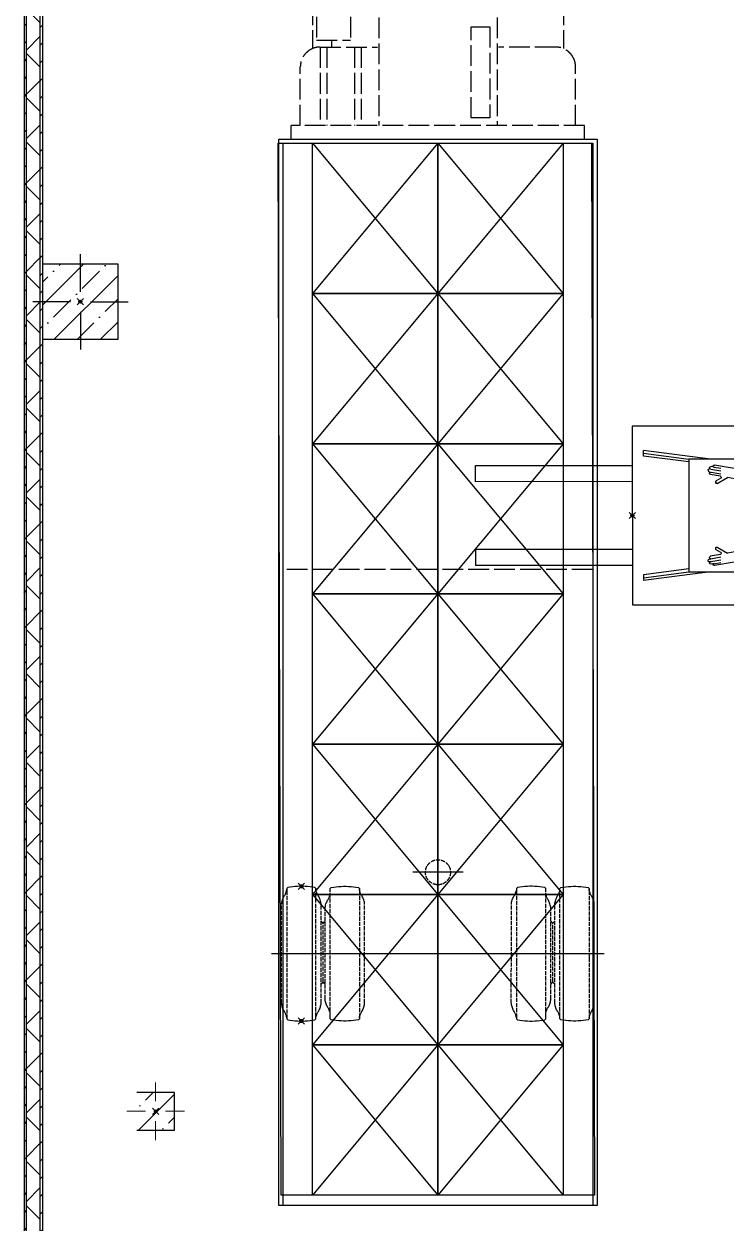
# Model space of a CAD drawing. Extents: x -3873 to 164127, y 7129 to 96529.
# Drawn here: x 27067 to 32676, y 27967 to 37548 of the extents above; entities that cross this region are included whole.
import ezdxf

# ---------------------------------------------------------------- set-up
doc = ezdxf.new("R2010")
doc.units = 0
doc.header["$PDMODE"] = 35
doc.header["$PDSIZE"] = 25
for name, pattern in [('CENTER', [50.8, 31.75, -6.35, 6.35, -6.35]), ('DASHED', [0.2068, 0.1655, -0.0413]), ('K5LT32789', [0])]:
    doc.linetypes.add(name, pattern=pattern)
doc.layers.get('0').update_dxf_attribs({"linetype": 'CONTINUOUS'})
for name, color, linetype in [('BUILDING', 2, 'CONTINUOUS'), ('LAYOUT customer', 170, 'CONTINUOUS'), ('Конструктив - Колонны', 7, 'CONTINUOUS')]:
    doc.layers.add(name, color=color, linetype=linetype)
doc.layers.add('Конструктив - Колонны_Ном._пера__1', color=7, linetype='CONTINUOUS', lineweight=25)
doc.layers.add('Конструктив - Колонны_Ном._пера__168', color=7, linetype='CONTINUOUS', lineweight=13, true_color=0x03e77f)
doc.layers.add('Конструктив - Колонны_Ном._пера__202', color=7, linetype='CONTINUOUS', lineweight=13, true_color=0xde8d00)
pattern_1 = [(45, (0, 0), (-183.8478, 183.8478), []), (45, (-91.92, 91.92), (-183.8478, 183.8478), [195, -65, 0, -65])]
pattern_2 = [(45, (0, 0), (-70.71068, 70.71068), [])]

# ---------------------------------------------------------------- blocks, each defined once
blk = doc.blocks.new('Колонна_171', base_point=(-60150, 6001.5))
at = {"layer": 'Конструктив - Колонны_Ном._пера__202', "linetype": 'Continuous'}
h = blk.add_hatch(dxfattribs=at)
h.set_pattern_fill('ЖЕЛЕЗОБЕТОН__ГОСТ_', color=256, style=0, pattern_type=2)
h.set_pattern_definition(pattern_1)
h.paths.add_polyline_path([(-60300, 5851.5), (-60000, 5851.5), (-60000, 6151.5), (-60300, 6151.5)])
at = {"layer": 'Конструктив - Колонны_Ном._пера__1', "linetype": 'Continuous'}
for p, q in [((-60000, 6151.5), (-60300, 6151.5)), ((-60000, 5851.5), (-60000, 6151.5)), ((-60300, 5851.5), (-60000, 5851.5))]:
    blk.add_line(p, q, dxfattribs=at)
at = {"layer": 'Конструктив - Колонны_Ном._пера__168', "linetype": 'Continuous'}
for p, q in [((-60150, 6081.5), (-60150, 6231.5)), ((-60230, 6001.5), (-60380, 6001.5)), ((-60070, 6001.5), (-59920, 6001.5)), ((-60150, 5921.5), (-60150, 5771.5))]:
    blk.add_line(p, q, dxfattribs=at)
blk.add_point((-60150, 6001.5), dxfattribs=at)
blk = doc.blocks.new('A$C9bf5393c')
for p, q in [((0, 1226.3), (8400, 1250)), ((8400, 1250), (8400, -1250)), ((0, -1273.7), (0, 1226.3)), ((0, 1000), (1200, 0)), ((0, 0), (1200, 1000)), ((1200, 1000), (2400, 0)), ((1200, 0), (2400, 1000)), ((2400, 1000), (3600, 0)), ((2400, 0), (3600, 1000)), ((3600, 1000), (4800, 0)), ((3600, 0), (4800, 1000)), ((4800, 1000), (6000, 0)), ((4800, 0), (6000, 1000)), ((6000, 1000), (7200, 0)), ((6000, 0), (7200, 1000)), ((7200, 1000), (8400, 0)), ((7200, 0), (8400, 1000)), ((1200, 0), (0, 0)), ((0, 0), (1200, -1000)), ((0, -1000), (1200, 0)), ((2400, 0), (1200, 0)), ((1200, 0), (2400, -1000)), ((1200, -1000), (2400, 0)), ((3600, 0), (2400, 0)), ((2400, 0), (3600, -1000)), ((2400, -1000), (3600, 0)), ((4800, 0), (3600, 0)), ((3600, 0), (4800, -1000)), ((3600, -1000), (4800, 0)), ((6000, 0), (4800, 0)), ((4800, 0), (6000, -1000)), ((4800, -1000), (6000, 0)), ((7200, 0), (6000, 0)), ((6000, 0), (7200, -1000)), ((6000, -1000), (7200, 0)), ((8400, 0), (7200, 0)), ((7200, 0), (8400, -1000)), ((7200, -1000), (8400, 0)), ((1200, -1000), (0, -1000)), ((2400, -1000), (1200, -1000)), ((3600, -1000), (2400, -1000)), ((4800, -1000), (3600, -1000)), ((6000, -1000), (4800, -1000)), ((7200, -1000), (6000, -1000)), ((8400, -1000), (7200, -1000)), ((8400, -1250), (0, -1273.7))]:
    blk.add_line(p, q)
for points in [[(0, 0), (0, 1000), (1200, 1000), (1200, 0)], [(1200, 0), (1200, 1000), (2400, 1000), (2400, 0)], [(2400, 0), (2400, 1000), (3600, 1000), (3600, 0)], [(3600, 0), (3600, 1000), (4800, 1000), (4800, 0)], [(4800, 0), (4800, 1000), (6000, 1000), (6000, 0)], [(6000, 0), (6000, 1000), (7200, 1000), (7200, 0)], [(7200, 0), (7200, 1000), (8400, 1000), (8400, 0)], [(0, -1000), (0, 0), (1200, 0), (1200, -1000)], [(1200, -1000), (1200, 0), (2400, 0), (2400, -1000)], [(2400, -1000), (2400, 0), (3600, 0), (3600, -1000)], [(3600, -1000), (3600, 0), (4800, 0), (4800, -1000)], [(4800, -1000), (4800, 0), (6000, 0), (6000, -1000)], [(6000, -1000), (6000, 0), (7200, 0), (7200, -1000)], [(7200, -1000), (7200, 0), (8400, 0), (8400, -1000)]]:
    blk.add_lwpolyline(points, close=True)
blk = doc.blocks.new('A$C0c66cbf5')
at = {"linetype": 'DASHED', "ltscale": 200}
for p, q in [((-1214.4, -1529.3), (-1216.5, -1534.5)), ((-1212.8, -1524), (-1214.4, -1529.3)), ((-1211.5, -1518.6), (-1212.8, -1524)), ((-1210.5, -1517.8), (-1211.5, -1518.6)), ((-1209.5, -1516.6), (-1210.5, -1517.8)), ((-1209.2, -1515.7), (-1209.5, -1516.6)), ((-1208.2, -1511.1), (-1209.2, -1515.7)), ((-1206.5, -1499.6), (-1208.2, -1511.1)), ((-1206.8, -1509.1), (-1206.5, -1506.6)), ((-1206.8, -1980.6), (-1206.8, -1509.1)), ((-1206.5, -1491.1), (-1198.5, -1483.1)), ((-1206.5, -1506.6), (-1206.5, -1491.1)), ((-1198.5, -1483.1), (-1178.9, -1479.9)), ((-1178.9, -1479.9), (-1159.3, -1477.4)), ((-1159.3, -1477.4), (-1139.5, -1475.5)), ((-1139.5, -1475.5), (-1119.7, -1474.3)), ((-1119.7, -1474.3), (-1099.9, -1473.6)), ((-1099.9, -1473.6), (-1080.1, -1473.6)), ((-1080.1, -1473.6), (-1060.3, -1474.3)), ((-1060.3, -1474.3), (-1040.5, -1475.5)), ((-1040.5, -1475.5), (-1020.7, -1477.4)), ((-1020.7, -1477.4), (-1001.1, -1479.9)), ((-1001.1, -1479.9), (-981.5, -1483.1)), ((-981.5, -1483.1), (-973.5, -1491.1)), ((-973.5, -1491.1), (-973.5, -1506.6)), ((-973.5, -1499.6), (-971.8, -1511.1)), ((-973.5, -1506.6), (-973.2, -1509.1)), ((-973.2, -1509.1), (-973.2, -2514)), ((-971.8, -1511.1), (-970.8, -1515.7)), ((-970.8, -1515.7), (-970.5, -1516.6)), ((-970.5, -1516.6), (-969.5, -1517.8)), ((-969.5, -1517.8), (-968.5, -1518.6)), ((-968.5, -1518.6), (-967.2, -1524)), ((-967.2, -1524), (-965.6, -1529.3)), ((-965.6, -1529.3), (-963.5, -1534.5)), ((-859.5, -1506.6), (-859.8, -1509.1)), ((-859.8, -1509.1), (-859.8, -2514)), ((-851.5, -1483.1), (-859.5, -1491.1)), ((-859.5, -1491.1), (-859.5, -1506.6)), ((-831.9, -1479.9), (-851.5, -1483.1)), ((-812.3, -1477.4), (-831.9, -1479.9)), ((-792.5, -1475.5), (-812.3, -1477.4)), ((-772.7, -1474.3), (-792.5, -1475.5)), ((-752.9, -1473.6), (-772.7, -1474.3)), ((-733.1, -1473.6), (-752.9, -1473.6)), ((-713.3, -1474.3), (-733.1, -1473.6)), ((-693.5, -1475.5), (-713.3, -1474.3)), ((-673.7, -1477.4), (-693.5, -1475.5)), ((-654.1, -1479.9), (-673.7, -1477.4)), ((-634.5, -1483.1), (-654.1, -1479.9)), ((-626.5, -1491.1), (-634.5, -1483.1)), ((-626.5, -1506.6), (-626.5, -1491.1)), ((-626.5, -1499.6), (-624.8, -1511.1)), ((-626.2, -1509.1), (-626.5, -1506.6)), ((-626.2, -1948.6), (-626.2, -1509.1)), ((-624.8, -1511.1), (-623.8, -1515.7)), ((-623.8, -1515.7), (-623.5, -1516.6)), ((-623.5, -1516.6), (-622.5, -1517.8)), ((-622.5, -1517.8), (-621.5, -1518.6)), ((-621.5, -1518.6), (-620.2, -1524)), ((-620.2, -1524), (-618.6, -1529.3)), ((-618.6, -1529.3), (-616.5, -1534.5)), ((618.6, -1529.3), (616.5, -1534.5)), ((620.2, -1524), (618.6, -1529.3)), ((621.5, -1518.6), (620.2, -1524)), ((622.5, -1517.8), (621.5, -1518.6)), ((623.5, -1516.6), (622.5, -1517.8)), ((623.8, -1515.7), (623.5, -1516.6)), ((624.8, -1511.1), (623.8, -1515.7)), ((626.5, -1499.6), (624.8, -1511.1)), ((626.2, -1509.1), (626.5, -1506.6)), ((626.2, -1948.6), (626.2, -1509.1)), ((626.5, -1491.1), (634.5, -1483.1)), ((626.5, -1506.6), (626.5, -1491.1)), ((634.5, -1483.1), (654.1, -1479.9)), ((654.1, -1479.9), (673.7, -1477.4)), ((673.7, -1477.4), (693.5, -1475.5)), ((693.5, -1475.5), (713.3, -1474.3)), ((713.3, -1474.3), (733.1, -1473.6)), ((733.1, -1473.6), (752.9, -1473.6)), ((752.9, -1473.6), (772.7, -1474.3)), ((772.7, -1474.3), (792.5, -1475.5)), ((792.5, -1475.5), (812.3, -1477.4)), ((812.3, -1477.4), (831.9, -1479.9)), ((831.9, -1479.9), (851.5, -1483.1)), ((851.5, -1483.1), (859.5, -1491.1)), ((859.5, -1491.1), (859.5, -1506.6)), ((859.5, -1506.6), (859.8, -1509.1)), ((859.8, -1509.1), (859.8, -2514)), ((965.6, -1529.3), (963.5, -1534.5)), ((967.2, -1524), (965.6, -1529.3)), ((968.5, -1518.6), (967.2, -1524)), ((969.5, -1517.8), (968.5, -1518.6)), ((970.5, -1516.6), (969.5, -1517.8)), ((970.8, -1515.7), (970.5, -1516.6)), ((971.8, -1511.1), (970.8, -1515.7)), ((973.5, -1499.6), (971.8, -1511.1)), ((973.5, -1506.6), (973.2, -1509.1)), ((973.2, -1509.1), (973.2, -2514)), ((981.5, -1483.1), (973.5, -1491.1)), ((973.5, -1491.1), (973.5, -1506.6)), ((1001.1, -1479.9), (981.5, -1483.1)), ((1020.7, -1477.4), (1001.1, -1479.9)), ((1040.5, -1475.5), (1020.7, -1477.4)), ((1060.3, -1474.3), (1040.5, -1475.5)), ((1080.1, -1473.6), (1060.3, -1474.3)), ((1099.9, -1473.6), (1080.1, -1473.6)), ((1119.7, -1474.3), (1099.9, -1473.6)), ((1139.5, -1475.5), (1119.7, -1474.3)), ((1159.3, -1477.4), (1139.5, -1475.5)), ((1178.9, -1479.9), (1159.3, -1477.4)), ((1198.5, -1483.1), (1178.9, -1479.9)), ((1206.5, -1491.1), (1198.5, -1483.1)), ((1206.5, -1506.6), (1206.5, -1491.1)), ((1206.5, -1499.6), (1208.2, -1511.1)), ((1206.8, -1509.1), (1206.5, -1506.6)), ((1206.8, -1980.6), (1206.8, -1509.1)), ((1208.2, -1511.1), (1209.2, -1515.7)), ((1209.2, -1515.7), (1209.5, -1516.6)), ((1209.5, -1516.6), (1210.5, -1517.8)), ((1210.5, -1517.8), (1211.5, -1518.6)), ((1211.5, -1518.6), (1212.8, -1524)), ((1212.8, -1524), (1214.4, -1529.3)), ((1214.4, -1529.3), (1216.5, -1534.5)), ((-1247.4, -1614.5), (-1247.6, -1618.5)), ((-1247.6, -1618.5), (-1247.4, -2408.1)), ((-1246.8, -1608.4), (-1247.4, -1614.5)), ((-1245.8, -1602.5), (-1246.8, -1608.4)), ((-1244.1, -1594.7), (-1245.8, -1602.5)), ((-1241.8, -1586.2), (-1244.1, -1594.7)), ((-1239.3, -1578.6), (-1241.8, -1586.2)), ((-1236.5, -1571.2), (-1239.3, -1578.6)), ((-1233.3, -1563.9), (-1236.5, -1571.2)), ((-1229.6, -1556.8), (-1233.3, -1563.9)), ((-1225.6, -1549.9), (-1229.6, -1556.8)), ((-1221.9, -1544.3), (-1225.6, -1549.9)), ((-1219, -1539.5), (-1221.9, -1544.3)), ((-1216.5, -1534.5), (-1219, -1539.5)), ((-963.5, -1534.5), (-961, -1539.5)), ((-961, -1539.5), (-958.1, -1544.3)), ((-958.1, -1544.3), (-954.4, -1549.9)), ((-954.4, -1549.9), (-950.4, -1556.8)), ((-950.4, -1556.8), (-946.7, -1563.9)), ((-946.7, -1563.9), (-943.5, -1571.2)), ((-943.5, -1571.2), (-940.7, -1578.6)), ((-940.7, -1578.6), (-938.2, -1586.2)), ((-938.2, -1586.2), (-935.9, -1594.7)), ((-935.9, -1594.7), (-934.2, -1602.5)), ((-934.2, -1602.5), (-933.2, -1608.4)), ((-933.2, -1608.4), (-932.6, -1614.5)), ((-932.6, -1614.5), (-932.4, -1618.5)), ((-932.4, -1618.5), (-932.6, -2408.1)), ((-897.1, -1626.7), (-898.8, -1634.5)), ((-894.8, -1618.2), (-897.1, -1626.7)), ((-892.3, -1610.6), (-894.8, -1618.2)), ((-889.5, -1603.2), (-892.3, -1610.6)), ((-886.3, -1595.9), (-889.5, -1603.2)), ((-882.6, -1588.8), (-886.3, -1595.9)), ((-878.6, -1581.9), (-882.6, -1588.8)), ((-874.9, -1576.3), (-878.6, -1581.9)), ((-872, -1571.5), (-874.9, -1576.3)), ((-869.5, -1566.5), (-872, -1571.5)), ((-867.4, -1561.3), (-869.5, -1566.5)), ((-865.8, -1556), (-867.4, -1561.3)), ((-864.5, -1550.6), (-865.8, -1556)), ((-863.5, -1549.8), (-864.5, -1550.6)), ((-862.5, -1548.6), (-863.5, -1549.8)), ((-862.2, -1547.7), (-862.5, -1548.6)), ((-861.2, -1543.1), (-862.2, -1547.7)), ((-859.8, -1533.8), (-861.2, -1543.1)), ((-616.5, -1534.5), (-614, -1539.5)), ((-614, -1539.5), (-611.1, -1544.3)), ((-611.1, -1544.3), (-607.4, -1549.9)), ((-607.4, -1549.9), (-603.4, -1556.8)), ((-603.4, -1556.8), (-599.7, -1563.9)), ((-599.7, -1563.9), (-596.5, -1571.2)), ((-596.5, -1571.2), (-593.7, -1578.6)), ((-593.7, -1578.6), (-591.2, -1586.2)), ((-591.2, -1586.2), (-588.9, -1594.7)), ((-588.9, -1594.7), (-587.2, -1602.5)), ((-587.2, -1602.5), (-586.2, -1608.4)), ((-586.2, -1608.4), (-585.6, -1614.5)), ((-585.6, -1614.5), (-585.4, -1618.5)), ((-585.4, -1618.5), (-585.6, -2408.1)), ((585.6, -1614.5), (585.4, -1618.5)), ((585.4, -1618.5), (585.6, -2408.1)), ((586.2, -1608.4), (585.6, -1614.5)), ((587.2, -1602.5), (586.2, -1608.4)), ((588.9, -1594.7), (587.2, -1602.5)), ((591.2, -1586.2), (588.9, -1594.7)), ((593.7, -1578.6), (591.2, -1586.2)), ((596.5, -1571.2), (593.7, -1578.6)), ((599.7, -1563.9), (596.5, -1571.2)), ((603.4, -1556.8), (599.7, -1563.9)), ((607.4, -1549.9), (603.4, -1556.8)), ((611.1, -1544.3), (607.4, -1549.9)), ((614, -1539.5), (611.1, -1544.3)), ((616.5, -1534.5), (614, -1539.5)), ((859.8, -1533.8), (861.2, -1543.1)), ((861.2, -1543.1), (862.2, -1547.7)), ((862.2, -1547.7), (862.5, -1548.6)), ((862.5, -1548.6), (863.5, -1549.8)), ((863.5, -1549.8), (864.5, -1550.6)), ((864.5, -1550.6), (865.8, -1556)), ((865.8, -1556), (867.4, -1561.3)), ((867.4, -1561.3), (869.5, -1566.5)), ((869.5, -1566.5), (872, -1571.5)), ((872, -1571.5), (874.9, -1576.3)), ((874.9, -1576.3), (878.6, -1581.9)), ((878.6, -1581.9), (882.6, -1588.8)), ((882.6, -1588.8), (886.3, -1595.9)), ((886.3, -1595.9), (889.5, -1603.2)), ((889.5, -1603.2), (892.3, -1610.6)), ((892.3, -1610.6), (894.8, -1618.2)), ((894.8, -1618.2), (897.1, -1626.7)), ((897.1, -1626.7), (898.8, -1634.5)), ((932.6, -1614.5), (932.4, -1618.5)), ((932.4, -1618.5), (932.6, -2408.1)), ((933.2, -1608.4), (932.6, -1614.5)), ((934.2, -1602.5), (933.2, -1608.4)), ((935.9, -1594.7), (934.2, -1602.5)), ((938.2, -1586.2), (935.9, -1594.7)), ((940.7, -1578.6), (938.2, -1586.2)), ((943.5, -1571.2), (940.7, -1578.6)), ((946.7, -1563.9), (943.5, -1571.2)), ((950.4, -1556.8), (946.7, -1563.9)), ((954.4, -1549.9), (950.4, -1556.8)), ((958.1, -1544.3), (954.4, -1549.9)), ((961, -1539.5), (958.1, -1544.3)), ((963.5, -1534.5), (961, -1539.5)), ((1216.5, -1534.5), (1219, -1539.5)), ((1219, -1539.5), (1221.9, -1544.3)), ((1221.9, -1544.3), (1225.6, -1549.9)), ((1225.6, -1549.9), (1229.6, -1556.8)), ((1229.6, -1556.8), (1233.3, -1563.9)), ((1233.3, -1563.9), (1236.5, -1571.2)), ((1236.5, -1571.2), (1239.3, -1578.6)), ((1239.3, -1578.6), (1241.8, -1586.2)), ((1241.8, -1586.2), (1244.1, -1594.7)), ((1244.1, -1594.7), (1245.8, -1602.5)), ((1245.8, -1602.5), (1246.8, -1608.4)), ((1246.8, -1608.4), (1247.4, -1614.5)), ((1247.4, -1614.5), (1247.6, -1618.5)), ((1247.6, -1618.5), (1247.4, -2408.1)), ((-900.4, -1646.5), (-900.6, -1650.5)), ((-900.6, -1650.5), (-900.4, -2376.1)), ((-899.8, -1640.4), (-900.4, -1646.5)), ((-898.8, -1634.5), (-899.8, -1640.4)), ((898.8, -1634.5), (899.8, -1640.4)), ((899.8, -1640.4), (900.4, -1646.5)), ((900.4, -1646.5), (900.6, -1650.5)), ((900.6, -1650.5), (900.4, -2376.1)), ((-932.4, -1769.9), (-930, -1771)), ((-930, -1771), (-927.6, -1772.4)), ((-927.6, -1772.4), (-925.4, -1774.1)), ((-925.4, -1774.1), (-923.4, -1775.9)), ((-923.4, -1775.9), (-921.7, -1778)), ((-921.7, -1778), (-920.1, -1780.2)), ((-920.1, -1780.2), (-918.8, -1782.7)), ((-918.8, -1782.7), (-917.8, -1785.2)), ((-917.8, -1785.2), (-917.1, -1787.8)), ((-917.1, -1787.8), (-916.6, -1790.5)), ((-916.6, -1790.5), (-916.5, -1793.2)), ((-916.3, -1790.5), (-916.5, -1793.2)), ((-916.5, -1793.2), (-916.5, -2245.9)), ((-916.5, -1793.2), (-916.5, -2245.9)), ((-915.9, -1787.8), (-916.3, -1790.5)), ((-915.2, -1785.2), (-915.9, -1787.8)), ((-914.2, -1782.7), (-915.2, -1785.2)), ((-912.9, -1780.2), (-914.2, -1782.7)), ((-911.3, -1778), (-912.9, -1780.2)), ((-909.6, -1775.9), (-911.3, -1778)), ((-907.6, -1774.1), (-909.6, -1775.9)), ((-905.4, -1772.4), (-907.6, -1774.1)), ((-903, -1771), (-905.4, -1772.4)), ((-900.5, -1769.9), (-903, -1771)), ((900.5, -1769.9), (903, -1771)), ((903, -1771), (905.4, -1772.4)), ((905.4, -1772.4), (907.6, -1774.1)), ((907.6, -1774.1), (909.6, -1775.9)), ((909.6, -1775.9), (911.3, -1778)), ((911.3, -1778), (912.9, -1780.2)), ((912.9, -1780.2), (914.2, -1782.7)), ((914.2, -1782.7), (915.2, -1785.2)), ((915.2, -1785.2), (915.9, -1787.8)), ((915.9, -1787.8), (916.3, -1790.5)), ((916.3, -1790.5), (916.5, -1793.2)), ((916.6, -1790.5), (916.5, -1793.2)), ((916.5, -1793.2), (916.5, -2245.9)), ((916.5, -1793.2), (916.5, -2245.9)), ((917.1, -1787.8), (916.6, -1790.5)), ((917.8, -1785.2), (917.1, -1787.8)), ((918.8, -1782.7), (917.8, -1785.2)), ((920.1, -1780.2), (918.8, -1782.7)), ((921.7, -1778), (920.1, -1780.2)), ((923.4, -1775.9), (921.7, -1778)), ((925.4, -1774.1), (923.4, -1775.9)), ((927.6, -1772.4), (925.4, -1774.1)), ((930, -1771), (927.6, -1772.4)), ((932.4, -1769.9), (930, -1771)), ((-1206.8, -2514), (-1206.8, -1980.6)), ((-626.2, -2514), (-626.2, -1948.6)), ((626.2, -2514), (626.2, -1948.6)), ((1206.8, -2514), (1206.8, -1980.6)), ((-930.1, -2268.1), (-932.6, -2269.2)), ((-927.7, -2266.7), (-930.1, -2268.1)), ((-925.5, -2265.1), (-927.7, -2266.7)), ((-923.5, -2263.2), (-925.5, -2265.1)), ((-921.7, -2261.2), (-923.5, -2263.2)), ((-920.2, -2258.9), (-921.7, -2261.2)), ((-918.9, -2256.5), (-920.2, -2258.9)), ((-917.8, -2254), (-918.9, -2256.5)), ((-917.1, -2251.3), (-917.8, -2254)), ((-916.6, -2248.6), (-917.1, -2251.3)), ((-916.5, -2245.9), (-916.6, -2248.6)), ((-916.5, -2245.9), (-916.3, -2248.6)), ((-916.3, -2248.6), (-915.9, -2251.3)), ((-915.9, -2251.3), (-915.2, -2254)), ((-915.2, -2254), (-914.1, -2256.5)), ((-914.1, -2256.5), (-912.8, -2258.9)), ((-912.8, -2258.9), (-911.3, -2261.2)), ((-911.3, -2261.2), (-909.5, -2263.2)), ((-909.5, -2263.2), (-907.5, -2265.1)), ((-907.5, -2265.1), (-905.3, -2266.7)), ((-905.3, -2266.7), (-902.9, -2268.1)), ((-902.9, -2268.1), (-900.4, -2269.2)), ((902.9, -2268.1), (900.4, -2269.2)), ((905.3, -2266.7), (902.9, -2268.1)), ((907.5, -2265.1), (905.3, -2266.7)), ((909.5, -2263.2), (907.5, -2265.1)), ((911.3, -2261.2), (909.5, -2263.2)), ((912.8, -2258.9), (911.3, -2261.2)), ((914.1, -2256.5), (912.8, -2258.9)), ((915.2, -2254), (914.1, -2256.5)), ((915.9, -2251.3), (915.2, -2254)), ((916.3, -2248.6), (915.9, -2251.3)), ((916.5, -2245.9), (916.3, -2248.6)), ((916.5, -2245.9), (916.6, -2248.6)), ((916.6, -2248.6), (917.1, -2251.3)), ((917.1, -2251.3), (917.8, -2254)), ((917.8, -2254), (918.9, -2256.5)), ((918.9, -2256.5), (920.2, -2258.9)), ((920.2, -2258.9), (921.7, -2261.2)), ((921.7, -2261.2), (923.5, -2263.2)), ((923.5, -2263.2), (925.5, -2265.1)), ((925.5, -2265.1), (927.7, -2266.7)), ((927.7, -2266.7), (930.1, -2268.1)), ((930.1, -2268.1), (932.6, -2269.2)), ((-900.4, -2376.1), (-899.7, -2382.9)), ((-899.7, -2382.9), (-898.6, -2389.6)), ((-898.6, -2389.6), (-896.3, -2399.3)), ((898.6, -2389.6), (896.3, -2399.3)), ((899.7, -2382.9), (898.6, -2389.6)), ((900.4, -2376.1), (899.7, -2382.9)), ((-1247.4, -2408.1), (-1246.7, -2414.9)), ((-1246.7, -2414.9), (-1245.6, -2421.6)), ((-1245.6, -2421.6), (-1243.3, -2431.3)), ((-1243.3, -2431.3), (-1240.6, -2440.8)), ((-1240.6, -2440.8), (-1238, -2448.3)), ((-1238, -2448.3), (-1234.9, -2455.6)), ((-1234.9, -2455.6), (-1231.5, -2462.8)), ((-1231.5, -2462.8), (-1227.7, -2469.8)), ((-1227.7, -2469.8), (-1223.5, -2476.6)), ((-1223.5, -2476.6), (-1220.4, -2481.2)), ((-1220.4, -2481.2), (-1217.7, -2486.1)), ((-1217.7, -2486.1), (-1215.4, -2491.2)), ((-962.3, -2486.1), (-964.6, -2491.2)), ((-959.6, -2481.2), (-962.3, -2486.1)), ((-956.5, -2476.6), (-959.6, -2481.2)), ((-952.3, -2469.8), (-956.5, -2476.6)), ((-948.5, -2462.8), (-952.3, -2469.8)), ((-945.1, -2455.6), (-948.5, -2462.8)), ((-942, -2448.3), (-945.1, -2455.6)), ((-939.4, -2440.8), (-942, -2448.3)), ((-936.7, -2431.3), (-939.4, -2440.8)), ((-934.4, -2421.6), (-936.7, -2431.3)), ((-933.3, -2414.9), (-934.4, -2421.6)), ((-932.6, -2408.1), (-933.3, -2414.9)), ((-896.3, -2399.3), (-893.6, -2408.8)), ((-893.6, -2408.8), (-891, -2416.3)), ((-891, -2416.3), (-887.9, -2423.6)), ((-887.9, -2423.6), (-884.5, -2430.8)), ((-884.5, -2430.8), (-880.7, -2437.8)), ((-880.7, -2437.8), (-876.5, -2444.6)), ((-876.5, -2444.6), (-873.4, -2449.2)), ((-873.4, -2449.2), (-870.7, -2454.1)), ((-870.7, -2454.1), (-868.4, -2459.2)), ((-868.4, -2459.2), (-866.5, -2464.4)), ((-866.5, -2464.4), (-865.1, -2469.8)), ((-865.1, -2469.8), (-864.5, -2472.6)), ((-864.5, -2472.6), (-863.3, -2473.5)), ((-863.3, -2473.5), (-862.5, -2474.6)), ((-862.5, -2474.6), (-861.3, -2479)), ((-861.3, -2479), (-860.6, -2483.6)), ((-860.6, -2483.6), (-859.8, -2491)), ((-615.3, -2486.1), (-617.6, -2491.2)), ((-612.6, -2481.2), (-615.3, -2486.1)), ((-609.5, -2476.6), (-612.6, -2481.2)), ((-605.3, -2469.8), (-609.5, -2476.6)), ((-601.5, -2462.8), (-605.3, -2469.8)), ((-598.1, -2455.6), (-601.5, -2462.8)), ((-595, -2448.3), (-598.1, -2455.6)), ((-592.4, -2440.8), (-595, -2448.3)), ((-589.7, -2431.3), (-592.4, -2440.8)), ((-587.4, -2421.6), (-589.7, -2431.3)), ((-586.3, -2414.9), (-587.4, -2421.6)), ((-585.6, -2408.1), (-586.3, -2414.9)), ((585.6, -2408.1), (586.3, -2414.9)), ((586.3, -2414.9), (587.4, -2421.6)), ((587.4, -2421.6), (589.7, -2431.3)), ((589.7, -2431.3), (592.4, -2440.8)), ((592.4, -2440.8), (595, -2448.3)), ((595, -2448.3), (598.1, -2455.6)), ((598.1, -2455.6), (601.5, -2462.8)), ((601.5, -2462.8), (605.3, -2469.8)), ((605.3, -2469.8), (609.5, -2476.6)), ((609.5, -2476.6), (612.6, -2481.2)), ((612.6, -2481.2), (615.3, -2486.1)), ((615.3, -2486.1), (617.6, -2491.2)), ((860.6, -2483.6), (859.8, -2491)), ((861.3, -2479), (860.6, -2483.6)), ((862.5, -2474.6), (861.3, -2479)), ((863.3, -2473.5), (862.5, -2474.6)), ((864.5, -2472.6), (863.3, -2473.5)), ((865.1, -2469.8), (864.5, -2472.6)), ((866.5, -2464.4), (865.1, -2469.8)), ((868.4, -2459.2), (866.5, -2464.4)), ((870.7, -2454.1), (868.4, -2459.2)), ((873.4, -2449.2), (870.7, -2454.1)), ((876.5, -2444.6), (873.4, -2449.2)), ((880.7, -2437.8), (876.5, -2444.6)), ((884.5, -2430.8), (880.7, -2437.8)), ((887.9, -2423.6), (884.5, -2430.8)), ((891, -2416.3), (887.9, -2423.6)), ((893.6, -2408.8), (891, -2416.3)), ((896.3, -2399.3), (893.6, -2408.8)), ((932.6, -2408.1), (933.3, -2414.9)), ((933.3, -2414.9), (934.4, -2421.6)), ((934.4, -2421.6), (936.7, -2431.3)), ((936.7, -2431.3), (939.4, -2440.8)), ((939.4, -2440.8), (942, -2448.3)), ((942, -2448.3), (945.1, -2455.6)), ((945.1, -2455.6), (948.5, -2462.8)), ((948.5, -2462.8), (952.3, -2469.8)), ((952.3, -2469.8), (956.5, -2476.6)), ((956.5, -2476.6), (959.6, -2481.2)), ((959.6, -2481.2), (962.3, -2486.1)), ((962.3, -2486.1), (964.6, -2491.2)), ((1217.7, -2486.1), (1215.4, -2491.2)), ((1220.4, -2481.2), (1217.7, -2486.1)), ((1223.5, -2476.6), (1220.4, -2481.2)), ((1227.7, -2469.8), (1223.5, -2476.6)), ((1231.5, -2462.8), (1227.7, -2469.8)), ((1234.9, -2455.6), (1231.5, -2462.8)), ((1238, -2448.3), (1234.9, -2455.6)), ((1240.6, -2440.8), (1238, -2448.3)), ((1243.3, -2431.3), (1240.6, -2440.8)), ((1245.6, -2421.6), (1243.3, -2431.3)), ((1246.7, -2414.9), (1245.6, -2421.6)), ((1247.4, -2408.1), (1246.7, -2414.9)), ((-1215.4, -2491.2), (-1213.5, -2496.4)), ((-1213.5, -2496.4), (-1212.1, -2501.8)), ((-1212.1, -2501.8), (-1211.5, -2504.6)), ((-1211.5, -2504.6), (-1210.3, -2505.5)), ((-1210.3, -2505.5), (-1209.5, -2506.6)), ((-1209.5, -2506.6), (-1208.3, -2511)), ((-1208.3, -2511), (-1207.6, -2515.6)), ((-1207.6, -2515.6), (-1206.5, -2525.9)), ((-1206.5, -2516.6), (-1206.8, -2514)), ((-1206.5, -2532.1), (-1206.5, -2516.6)), ((-1198.5, -2540.1), (-1206.5, -2532.1)), ((-1178.9, -2543.2), (-1198.5, -2540.1)), ((-1159.3, -2545.7), (-1178.9, -2543.2)), ((-1139.5, -2547.6), (-1159.3, -2545.7)), ((-1119.7, -2548.8), (-1139.5, -2547.6)), ((-1099.9, -2549.5), (-1119.7, -2548.8)), ((-1080.1, -2549.5), (-1099.9, -2549.5)), ((-1060.3, -2548.8), (-1080.1, -2549.5)), ((-1040.5, -2547.6), (-1060.3, -2548.8)), ((-1020.7, -2545.7), (-1040.5, -2547.6)), ((-1001.1, -2543.2), (-1020.7, -2545.7)), ((-981.5, -2540.1), (-1001.1, -2543.2)), ((-973.5, -2532.1), (-981.5, -2540.1)), ((-973.2, -2514), (-973.5, -2516.6)), ((-972.4, -2515.6), (-973.5, -2525.9)), ((-973.5, -2516.6), (-973.5, -2532.1)), ((-971.7, -2511), (-972.4, -2515.6)), ((-970.5, -2506.6), (-971.7, -2511)), ((-969.7, -2505.5), (-970.5, -2506.6)), ((-968.5, -2504.6), (-969.7, -2505.5)), ((-967.9, -2501.8), (-968.5, -2504.6)), ((-966.5, -2496.4), (-967.9, -2501.8)), ((-964.6, -2491.2), (-966.5, -2496.4)), ((-859.8, -2514), (-859.5, -2516.6)), ((-859.5, -2516.6), (-859.5, -2532.1)), ((-859.5, -2532.1), (-851.5, -2540.1)), ((-851.5, -2540.1), (-831.9, -2543.2)), ((-831.9, -2543.2), (-812.3, -2545.7)), ((-812.3, -2545.7), (-792.5, -2547.6)), ((-792.5, -2547.6), (-772.7, -2548.8)), ((-772.7, -2548.8), (-752.9, -2549.5)), ((-752.9, -2549.5), (-733.1, -2549.5)), ((-733.1, -2549.5), (-713.3, -2548.8)), ((-713.3, -2548.8), (-693.5, -2547.6)), ((-693.5, -2547.6), (-673.7, -2545.7)), ((-673.7, -2545.7), (-654.1, -2543.2)), ((-654.1, -2543.2), (-634.5, -2540.1)), ((-634.5, -2540.1), (-626.5, -2532.1)), ((-626.5, -2516.6), (-626.2, -2514)), ((-626.5, -2532.1), (-626.5, -2516.6)), ((-625.4, -2515.6), (-625.5, -2516.6)), ((-624.7, -2511), (-625.4, -2515.6)), ((-623.5, -2506.6), (-624.7, -2511)), ((-622.7, -2505.5), (-623.5, -2506.6)), ((-621.5, -2504.6), (-622.7, -2505.5)), ((-620.9, -2501.8), (-621.5, -2504.6)), ((-619.5, -2496.4), (-620.9, -2501.8)), ((-617.6, -2491.2), (-619.5, -2496.4)), ((617.6, -2491.2), (619.5, -2496.4)), ((619.5, -2496.4), (620.9, -2501.8)), ((620.9, -2501.8), (621.5, -2504.6)), ((621.5, -2504.6), (622.7, -2505.5)), ((622.7, -2505.5), (623.5, -2506.6)), ((623.5, -2506.6), (624.7, -2511)), ((624.7, -2511), (625.4, -2515.6)), ((625.4, -2515.6), (626.5, -2525.9)), ((626.5, -2516.6), (626.2, -2514)), ((626.5, -2532.1), (626.5, -2516.6)), ((634.5, -2540.1), (626.5, -2532.1)), ((654.1, -2543.2), (634.5, -2540.1)), ((673.7, -2545.7), (654.1, -2543.2)), ((693.5, -2547.6), (673.7, -2545.7)), ((713.3, -2548.8), (693.5, -2547.6)), ((733.1, -2549.5), (713.3, -2548.8)), ((752.9, -2549.5), (733.1, -2549.5)), ((772.7, -2548.8), (752.9, -2549.5)), ((792.5, -2547.6), (772.7, -2548.8)), ((812.3, -2545.7), (792.5, -2547.6)), ((831.9, -2543.2), (812.3, -2545.7)), ((851.5, -2540.1), (831.9, -2543.2)), ((859.5, -2532.1), (851.5, -2540.1)), ((859.8, -2514), (859.5, -2516.6)), ((859.5, -2516.6), (859.5, -2532.1)), ((964.6, -2491.2), (966.5, -2496.4)), ((966.5, -2496.4), (967.9, -2501.8)), ((967.9, -2501.8), (968.5, -2504.6)), ((968.5, -2504.6), (969.7, -2505.5)), ((969.7, -2505.5), (970.5, -2506.6)), ((970.5, -2506.6), (971.7, -2511)), ((971.7, -2511), (972.4, -2515.6)), ((972.4, -2515.6), (973.5, -2525.9)), ((973.2, -2514), (973.5, -2516.6)), ((973.5, -2516.6), (973.5, -2532.1)), ((973.5, -2532.1), (981.5, -2540.1)), ((981.5, -2540.1), (1001.1, -2543.2)), ((1001.1, -2543.2), (1020.7, -2545.7)), ((1020.7, -2545.7), (1040.5, -2547.6)), ((1040.5, -2547.6), (1060.3, -2548.8)), ((1060.3, -2548.8), (1080.1, -2549.5)), ((1080.1, -2549.5), (1099.9, -2549.5)), ((1099.9, -2549.5), (1119.7, -2548.8)), ((1119.7, -2548.8), (1139.5, -2547.6)), ((1139.5, -2547.6), (1159.3, -2545.7)), ((1159.3, -2545.7), (1178.9, -2543.2)), ((1178.9, -2543.2), (1198.5, -2540.1)), ((1198.5, -2540.1), (1206.5, -2532.1)), ((1206.5, -2516.6), (1206.8, -2514)), ((1207.6, -2515.6), (1206.5, -2525.9)), ((1206.5, -2532.1), (1206.5, -2516.6)), ((1208.3, -2511), (1207.6, -2515.6)), ((1209.5, -2506.6), (1208.3, -2511)), ((1210.3, -2505.5), (1209.5, -2506.6)), ((1211.5, -2504.6), (1210.3, -2505.5)), ((1212.1, -2501.8), (1211.5, -2504.6)), ((1213.5, -2496.4), (1212.1, -2501.8)), ((1215.4, -2491.2), (1213.5, -2496.4))]:
    blk.add_line(p, q, dxfattribs=at)
at = {"linetype": 'CENTER', "ltscale": 200}
for p, q in [((-1327.5, -2011.6), (1327.5, -2011.6)), ((0, -2461.6), (0, -2861.6)), ((-200, -2661.6), (200, -2661.6))]:
    blk.add_line(p, q, dxfattribs=at)
at = {"linetype": 'DASHED', "ltscale": 1000}
for p, q in [((-1235, -5078.4), (1235, -5078.4)), ((-1170, -8513.4), (-1170, -8623.4)), ((1170, -8513.4), (1170, -8623.4)), ((-1170, -8623.4), (1170, -8623.4)), ((-1098.2, -8623.4), (-1098.2, -9091.2)), ((-471.2, -9485.2), (-471.2, -8623.4)), ((-414.4, -8685.7), (-265.5, -8685.7)), ((-414.4, -9411.4), (-414.4, -8685.7)), ((-265.5, -8685.7), (-265.5, -9411.4)), ((471.2, -9485.2), (471.2, -8623.4)), ((612.7, -9250.1), (612.7, -8623.4)), ((665, -9250.1), (665, -8623.4)), ((886.9, -9250.1), (886.9, -8623.4)), ((939.2, -9250.1), (939.2, -8623.4)), ((1098.2, -8623.4), (1098.2, -9091.2)), ((-1002.1, -9591.2), (-1002.1, -9237.2)), ((-939.2, -9250.1), (-481.9, -9250.1)), ((939.2, -9250.1), (481.9, -9250.1)), ((849.5, -9304.5), (849.5, -9250.1)), ((1002.1, -9591.2), (1002.1, -9237.2)), ((696.9, -9490.9), (696.9, -9304.5)), ((968.7, -9304.5), (696.9, -9304.5)), ((968.7, -9490.9), (968.7, -9304.5)), ((-265.5, -9411.4), (-414.4, -9411.4))]:
    blk.add_line(p, q, dxfattribs=at)
at = {"linetype": 'K5LT32789', "ltscale": 1000}
for points in [[(1270, 0), (1270, -8513.4), (-1270, -8513.4), (-1270, 0)], [(1235, 0), (1235, -8483.4), (-1235, -8483.4), (-1235, 0)]]:
    blk.add_lwpolyline(points, close=True, dxfattribs=at)
at = {"linetype": 'DASHED', "ltscale": 200}
blk.add_circle((0, -2661.6), 100, dxfattribs=at)
at = {"linetype": 'DASHED', "ltscale": 1000}
for centre, start, end in [((-939.2, -9091.2), 180, 270), ((939.2, -9091.2), 270, 0)]:
    blk.add_arc(centre, 159, start, end, dxfattribs=at)
at = {"linetype": 'DASHED', "ltscale": 200}
for p in [(1090, -1473.6), (1090, -2549.6)]:
    blk.add_point(p, dxfattribs=at)
at = {"rotation": 90}
blk.add_blockref('A$C9bf5393c', (0, -8483.4), dxfattribs=at)
blk = doc.blocks.new('general_heftruck')
at = {"ltscale": 20}
for p, q in [((-0.46055, -713.24895), (0.46055, 713.24895)), ((0.46055, 713.24895), (930.15935, 712.64895)), ((930.15935, 712.64895), (930.10145, 622.64865)), ((1697.85955, 712.15315), (1697.80145, 622.15285)), ((2417.85895, 711.68795), (1697.85955, 712.15315)), ((2417.72705, 507.29215), (2417.85895, 711.68795)), ((930.10145, 622.64865), (2384.08905, 621.70995)), ((90.30585, 474.40955), (90.33575, 519.79405)), ((90.32065, 497.10175), (450.29035, 449.70865)), ((623.51345, 449.59715), (90.33575, 519.79405)), ((1755.33475, 519.01525), (1420.60965, 449.08205)), ((1530.28955, 449.01155), (1755.31935, 496.02625)), ((1756.72085, 473.33345), (1755.33475, 519.01525)), ((-1251.01135, 270.04125), (-1251.01135, 400.04085)), ((0.35535, 399.99995), (-1251.01115, 400.04095)), ((450.27615, 427.01715), (90.30585, 474.40955)), ((449.70925, -450.28975), (450.29045, 449.70905)), ((450.29045, 449.70905), (1530.28955, 449.01155)), ((653.49005, 384.41925), (629.50675, 388.64805)), ((649.96675, 385.04035), (705.00005, 375.33665)), ((1229.99965, 299.01165), (654.50675, 400.48685)), ((1530.28955, 449.01155), (1529.70865, -450.98745)), ((1530.27475, 426.02265), (1756.72085, 473.33345)), ((605.00035, 361.31525), (605.00035, 355.76425)), ((611.69375, 347.78725), (705.00005, 331.33485)), ((625.74355, 367.31085), (614.50675, 369.29205)), ((703.08365, 310.68725), (621.69375, 325.03845)), ((625.74355, 367.31085), (705.00005, 353.33565)), ((705.72715, 295.69545), (669.05025, 274.52015)), ((677.15005, 253.79315), (758.70605, 300.87945)), ((905.00035, 275.08385), (758.70605, 300.87945)), ((-1251.01125, 270.04115), (0.27125, 269.99975)), ((665.00025, 267.50535), (665.00025, 260.80795)), ((905.00035, 275.08385), (1104.99995, 174.01165)), ((1104.99995, 174.01165), (1104.99995, 81.92745)), ((1354.99965, 81.92745), (1354.99955, 174.01165)), ((1104.99995, -83.90315), (1104.99995, -175.98735)), ((1354.99955, -175.98735), (1354.99955, -83.90325)), ((905.00035, -277.05965), (1104.99995, -175.98735)), ((-1251.66605, -269.95845), (-1251.75375, -399.95855)), ((-0.27115, -269.99935), (-1251.75375, -269.95845)), ((665.00025, -269.48105), (665.00025, -262.78365)), ((705.72715, -297.67125), (669.05035, -276.49595)), ((677.15005, -255.76895), (758.70605, -302.85515)), ((905.00035, -277.05965), (758.70605, -302.85515)), ((605.00035, -363.29105), (605.00035, -357.73995)), ((611.69385, -349.76295), (705.00005, -333.31055)), ((625.74355, -369.28655), (614.50675, -371.26785)), ((703.08375, -312.66295), (621.69375, -327.01415)), ((625.74355, -369.28655), (705.00005, -355.31135)), ((649.96675, -387.01625), (705.00015, -377.31235)), ((1229.99965, -300.98735), (654.50665, -402.46255)), ((-1251.75365, -399.95845), (-0.35515, -399.99975)), ((622.93215, -450.40245), (89.66425, -519.90995)), ((89.69325, -474.52485), (89.66425, -519.90995)), ((89.67945, -497.21725), (449.70925, -450.28975)), ((449.72315, -427.59775), (89.69325, -474.52485)), ((1529.70865, -450.98745), (449.70925, -450.28975)), ((653.49015, -386.39495), (629.50675, -390.62375)), ((1420.02905, -450.91645), (1754.66305, -520.98485)), ((1529.70865, -450.98745), (1754.67785, -498.29265)), ((1756.10875, -475.60135), (1529.72315, -427.99805)), ((1754.66305, -520.98485), (1756.10875, -475.60135)), ((2416.93745, -714.80985), (2417.07015, -510.41355)), ((929.29715, -623.84965), (929.23835, -713.84875)), ((2383.28415, -624.78825), (929.29715, -623.84965)), ((1696.99625, -624.34505), (1696.93785, -714.34455)), ((929.23835, -713.84875), (-0.46055, -713.24895)), ((1696.93785, -714.34455), (2416.93745, -714.80985))]:
    blk.add_line(p, q, dxfattribs=at)
for centre, radius, start, end in [((479.69997, -0.310122), 2003.40024, 341.837724, 18.088305), ((627.625345, 377.979764), 10.833356, 79.9984480001, 259.9969900001), ((653.099983, 392.510225), 8.099991, 79.9980990002, 247.2444280001), ((613.099983, 355.764571), 8.100074, 180.0022720001, 260.0026749999), ((613.099983, 361.31557), 8.099941, 79.9979209999, 180.0022640001), ((625.480118, 334.863919), 10.333373, 79.9975919998, 259.9913629998), ((701.676967, 302.710663), 8.099951, 299.9996789999, 79.9986390001), ((1229.999983, 174.012144), 125, 90.0001530002, 180.000227), ((1229.999983, 174.012144), 124.9999, 359.999773, 90.0001530002), ((673.099983, 260.808321), 8.100061, 180.0026219999, 299.999121), ((673.099983, 267.505587), 8.0999, 119.999222, 180.0016750001), ((1229.999983, -83.903476), 207.665581, 52.9918250002, 127.0082559998), ((1229.999983, -0.987856), 149.999989, 146.442797, 213.5571989999), ((1229.999983, -0.987856), 149.999989, 326.442671, 33.5572800001), ((1229.999983, 81.927764), 207.665581, 232.9917420002, 307.0081380001), ((1229.999983, -175.987856), 124.9999, 179.9997679999, 269.9998469998), ((1229.999983, -175.987856), 125, 269.9998469998, 0.0002320001), ((673.099983, -262.784032), 8.100061, 60.0005660002, 179.997297), ((673.099983, -269.481298), 8.0999, 179.998244, 240.0017039999), ((613.099983, -357.740283), 8.100074, 99.9966140001, 179.997647), ((613.099983, -363.291281), 8.099941, 179.9983629999, 280.0019710001), ((625.480118, -336.839631), 10.333373, 100.0086260001, 280.0018730001), ((627.625345, -379.955476), 10.833356, 100.0029999999, 280.0015630002), ((701.676967, -304.686375), 8.099951, 280.0020720002, 60.000008), ((653.099983, -394.485937), 8.099991, 112.7560879999, 280.0012189999)]:
    blk.add_arc(centre, radius, start, end, dxfattribs=at)
at = {"color": 5, "ltscale": 20}
blk.add_point((0, 0), dxfattribs=at)
blk = doc.blocks.new('Колонна_4', base_point=(-60000, 12000))
at = {"linetype": 'Continuous'}
h = blk.add_hatch(dxfattribs=at)
h.set_pattern_fill('ЖЕЛЕЗОБЕТОН__ГОСТ_', color=256, style=0, pattern_type=2)
h.set_pattern_definition(pattern_1)
h.paths.add_polyline_path([(-60300, 11700), (-59700, 11700), (-59700, 12300), (-60300, 12300)])
for p, q in [((-60000, 12080), (-60000, 12380)), ((-59700, 12300), (-60300, 12300)), ((-59700, 11700), (-59700, 12300)), ((-60080, 12000), (-60380, 12000)), ((-59920, 12000), (-59620, 12000)), ((-60000, 11920), (-60000, 11620)), ((-60300, 11700), (-59700, 11700))]:
    blk.add_line(p, q, dxfattribs=at)
blk.add_point((-60000, 12000), dxfattribs=at)
blk = doc.blocks.new('Стена_1', base_point=(-60300, -300))
at = {"linetype": 'Continuous'}
h = blk.add_hatch(dxfattribs=at)
h.set_pattern_fill('МЕТАЛЛ__ТВЕРДЫЙ_СПЛАВ__Г_EF', color=256, style=0, pattern_type=2)
h.set_pattern_definition(pattern_2)
h.paths.add_polyline_path([(-60430, -430), (-60430, 60430), (-60450, 60450), (-60450, -450)])
h = blk.add_hatch(dxfattribs=at)
h.set_pattern_fill('ТЕПЛОИЗОЛЯЦИЯ__ГОСТ_', color=256, style=0, pattern_type=2)
h.set_pattern_definition([(45, (0, 0), (-176.7767, 176.7767), []), (135, (0, 0), (176.9181, 176.9181), [])])
h.paths.add_polyline_path([(-60320, -320), (-60320, 60320), (-60430, 60430), (-60430, -430)])
h = blk.add_hatch(dxfattribs=at)
h.set_pattern_fill('МЕТАЛЛ__ТВЕРДЫЙ_СПЛАВ__Г_EF', color=256, style=0, pattern_type=2)
h.set_pattern_definition(pattern_2)
h.paths.add_polyline_path([(-60300, -300), (-60300, 60300), (-60320, 60320), (-60320, -320)])
for p, q in [((-60430, -430), (-60430, 60430)), ((-60320, -320), (-60320, 60320))]:
    blk.add_line(p, q, dxfattribs=at)
at = {"linetype": 'Continuous', "flags": 128}
for points in [[(-60450, 60450), (-60450, -450)], [(-60300, -300), (-60300, 60300)]]:
    blk.add_lwpolyline(points, dxfattribs=at)
blk = doc.blocks.new('A$C3074d258')
at = {"lineweight": 20}
blk.add_blockref('Стена_1', (-6300, -48300), dxfattribs=at)
blk.add_blockref('Колонна_4', (-6000, -36000))

msp = doc.modelspace()

# ---------------------------------------------------------------- block references
at = {"layer": 'BUILDING', "ltscale": 20}
msp.add_blockref('A$C3074d258', (33516.8, 71330), dxfattribs=at)
at = {"layer": 'LAYOUT customer', "color": 170, "rotation": 180}
msp.add_blockref('A$C0c66cbf5', (30369.7, 28113.4), dxfattribs=at)
at = {"layer": 'LAYOUT customer', "ltscale": 50, "xscale": -1, "rotation": 180}
msp.add_blockref('general_heftruck', (31920.7, 33623.5), dxfattribs=at)
at = {"layer": 'Конструктив - Колонны'}
for name, p in [('Колонна_4', (27516.8, 35330)), ('Колонна_171', (28116.8, 28866.9))]:
    msp.add_blockref(name, p, dxfattribs=at)

doc.saveas('drawing.dxf')
